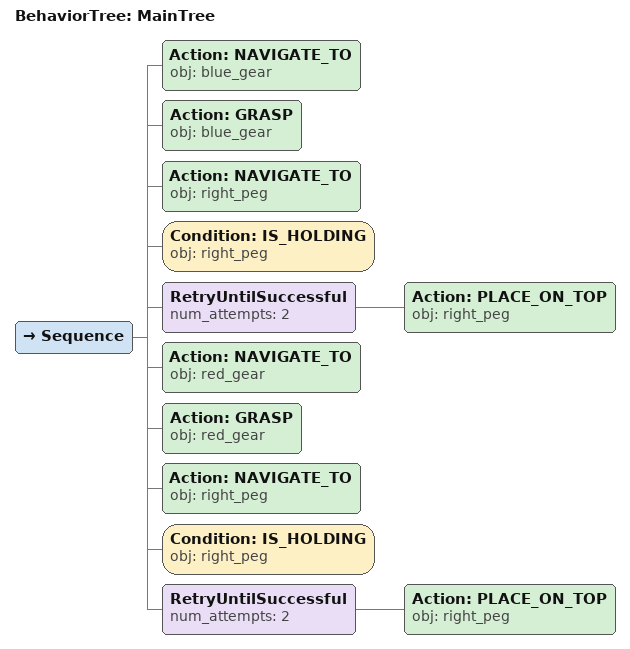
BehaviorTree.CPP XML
<root main_tree_to_execute="MainTree">
  <BehaviorTree ID="MainTree">
    <Sequence>
      <!-- Navigate to blue_gear -->
      <Action ID="NAVIGATE_TO" obj="blue_gear" />
      <!-- Grasp blue_gear -->
      <Action ID="GRASP" obj="blue_gear" />
      <!-- Navigate to right_peg -->
      <Action ID="NAVIGATE_TO" obj="right_peg" />
      <!-- Check right_peg is holding before PLACE_ON_TOP -->
      <Condition ID="IS_HOLDING" obj="right_peg" />
      <!-- Retry PLACE_ON_TOP right_peg up to 2 attempts -->
      <RetryUntilSuccessful num_attempts="2">
        <!-- Place on right_peg -->
        <Action ID="PLACE_ON_TOP" obj="right_peg" />
      </RetryUntilSuccessful>

      <!-- Navigate to red_gear -->
      <Action ID="NAVIGATE_TO" obj="red_gear" />
      <!-- Grasp red_gear -->
      <Action ID="GRASP" obj="red_gear" />
      <!-- Navigate to right_peg -->
      <Action ID="NAVIGATE_TO" obj="right_peg" />
      <!-- Check right_peg is holding before PLACE_ON_TOP -->
      <Condition ID="IS_HOLDING" obj="right_peg" />
      <!-- Retry PLACE_ON_TOP right_peg up to 2 attempts -->
      <RetryUntilSuccessful num_attempts="2">
        <!-- Place on right_peg -->
        <Action ID="PLACE_ON_TOP" obj="right_peg" />
      </RetryUntilSuccessful>

    </Sequence>
  </BehaviorTree>
</root>
